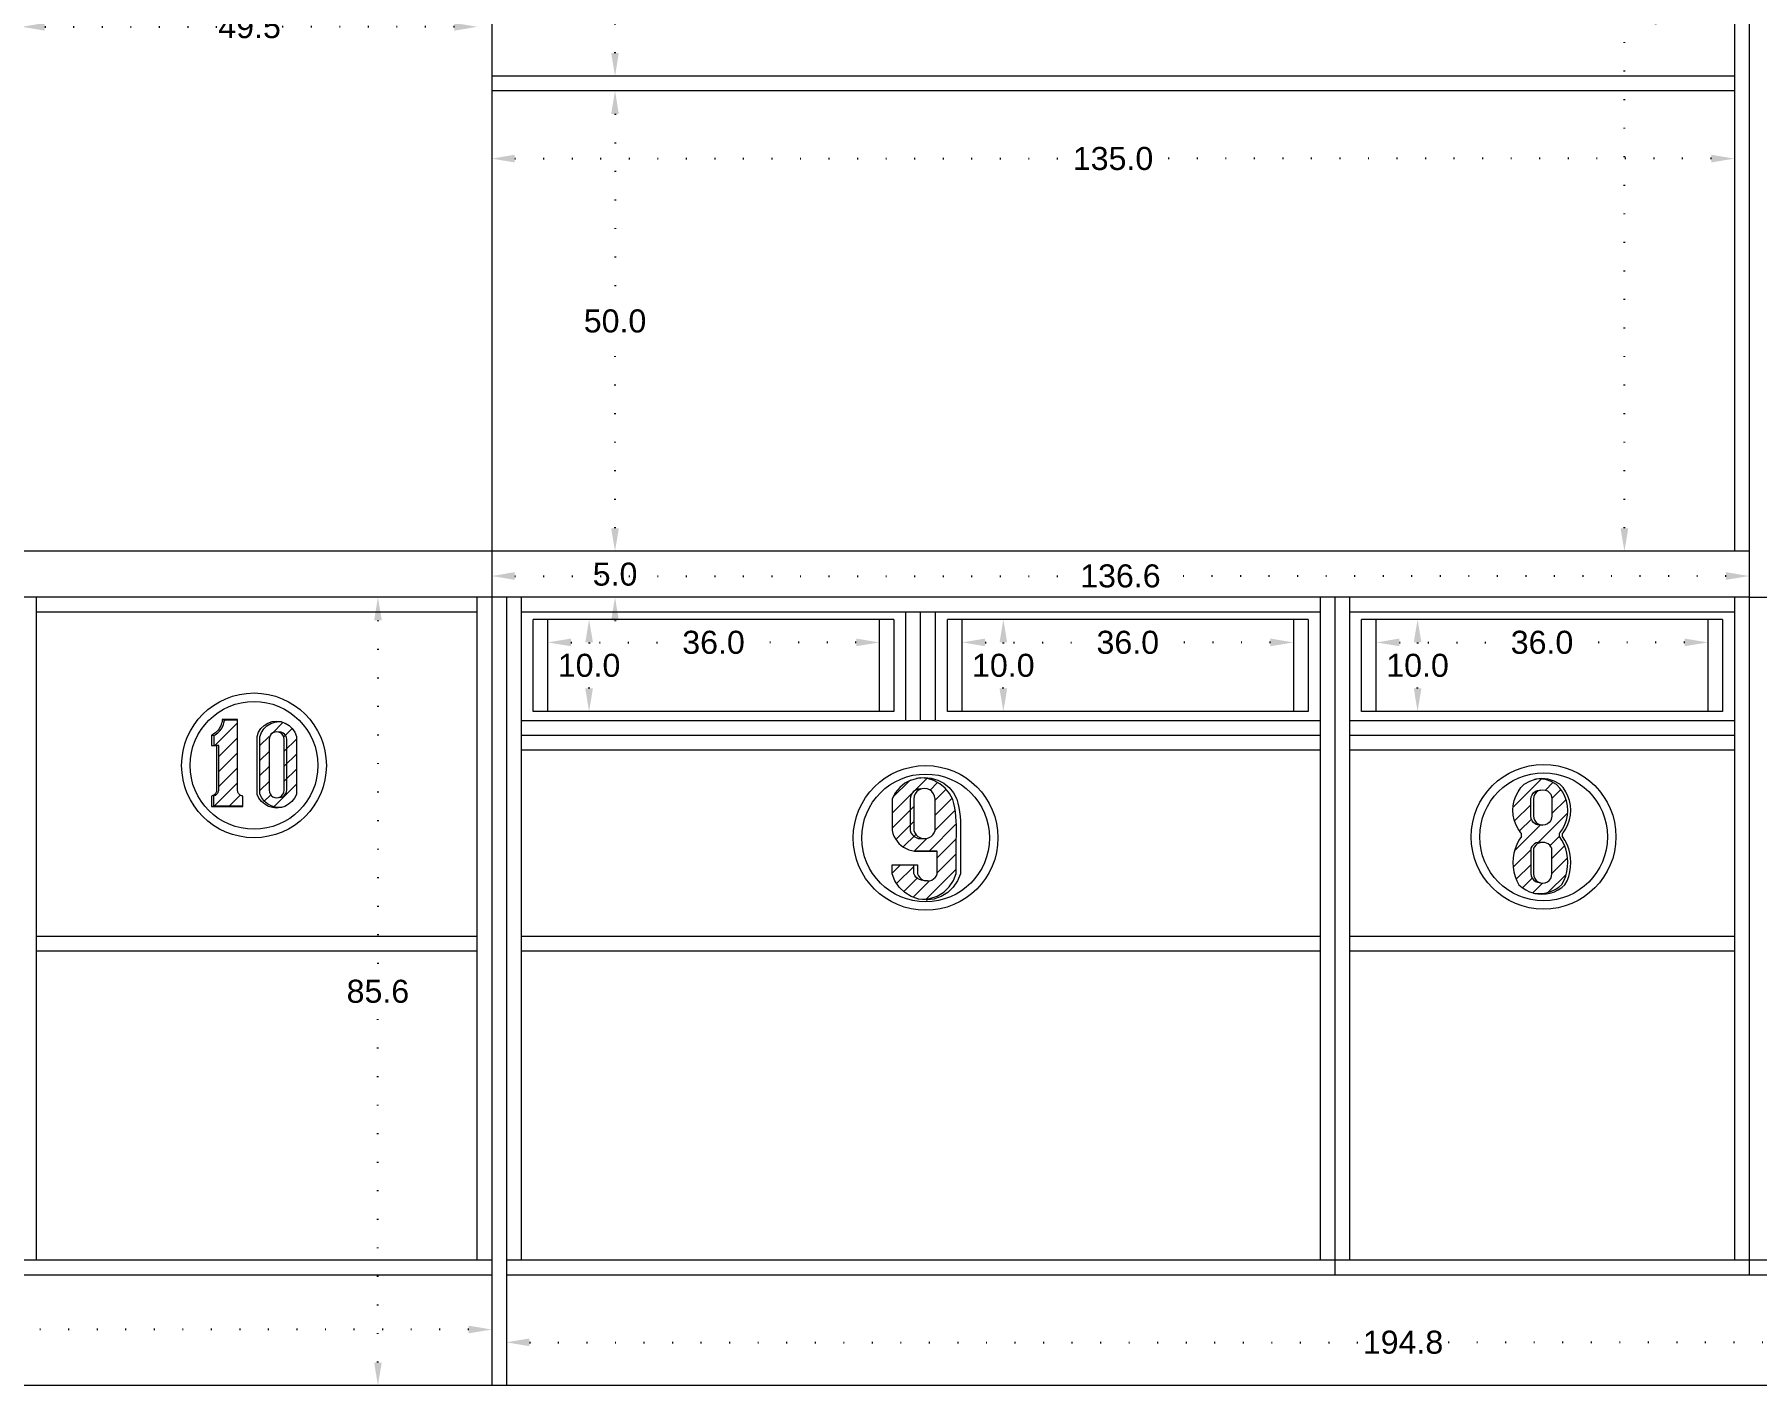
# Model space of a CAD drawing. Header units: inches. Extents: x 104 to 9740, y 936 to 6735.
# Drawn here: x 3562.7 to 3749.7, y 2369.9 to 2516.6 of the extents above; entities that cross this region are included whole.
import ezdxf

# ---------------------------------------------------------------- set-up
doc = ezdxf.new("R2010")
doc.units = ezdxf.units.IN
doc.header["$MEASUREMENT"] = 0
doc.linetypes.add('ACAD_ISO07W100', pattern=[3, 0, -3])
doc.styles.get("Standard").update_dxf_attribs({"font": 'arial.ttf'})
doc.dimstyles.new('Copy of Standard', dxfattribs={"dimtxt": 2.5, "dimasz": 2.5, "dimexe": 0.18, "dimexo": 0.0625, "dimgap": 0.09, "dimtad": 0, "dimtih": 1, "dimtoh": 1, "dimdec": 1, "dimzin": 0, "dimdsep": 46, "dimtxsty": 'Standard', "dimcen": 0.09, "dimse1": 1, "dimse2": 1, "dimadec": 0, "dimazin": 0, "dimtfac": 1, "dimtdec": 1, "dimtix": 1, "dimtofl": 0, "dimtmove": 0, "dimatfit": 3, "dimfxl": 1, "dimtolj": 1, "dimtzin": 0, "dimarcsym": 0})
pattern_1 = [(45, (2999.934, 2983.1166), (-0.8148213, 0.8148213), [])]

# ---------------------------------------------------------------- blocks, each defined once
blk = doc.blocks.new('*D261')
at = {"color": 0, "linetype": 'ACAD_ISO07W100', "lineweight": -2, "transparency": 16777216}
for p, q in [((3735.39, 2574.97), (3735.39, 2520.33)), ((3735.39, 2462.97), (3735.39, 2517.6))]:
    blk.add_line(p, q, dxfattribs=at)
at = {"color": 0, "transparency": 16777216}
for points in [[(3734.97, 2574.97), (3735.81, 2574.97), (3735.39, 2577.47)], [(3734.97, 2462.97), (3735.81, 2462.97), (3735.39, 2460.47)]]:
    blk.add_solid(points, dxfattribs=at)
at = {"layer": 'Defpoints', "color": 0, "transparency": 16777216}
for p in [(3748.94, 2577.47), (3735.39, 2460.47), (3748.94, 2460.47)]:
    blk.add_point(p, dxfattribs=at)
at = {"color": 0, "lineweight": 20, "transparency": 16777216, "insert": (3735.39, 2518.97), "char_height": 2.5, "attachment_point": 5}
blk.add_mtext('\\A1;117.0', dxfattribs=at)
blk = doc.blocks.new('*D262')
at = {"color": 0, "linetype": 'ACAD_ISO07W100', "lineweight": -2, "transparency": 16777216}
for p, q in [((3625.74, 2507.97), (3625.74, 2486.83)), ((3625.74, 2462.97), (3625.74, 2484.1))]:
    blk.add_line(p, q, dxfattribs=at)
at = {"color": 0, "transparency": 16777216}
for points in [[(3625.32, 2507.97), (3626.15, 2507.97), (3625.74, 2510.47)], [(3625.32, 2462.97), (3626.15, 2462.97), (3625.74, 2460.47)]]:
    blk.add_solid(points, dxfattribs=at)
at = {"layer": 'Defpoints', "color": 0, "transparency": 16777216}
for p in [(3612.34, 2510.47), (3612.34, 2460.47), (3625.74, 2460.47)]:
    blk.add_point(p, dxfattribs=at)
at = {"color": 0, "lineweight": 20, "transparency": 16777216, "insert": (3625.74, 2485.47), "char_height": 2.5, "attachment_point": 5}
blk.add_mtext('\\A1;50.0', dxfattribs=at)
blk = doc.blocks.new('*D263')
at = {"color": 0, "linetype": 'ACAD_ISO07W100', "lineweight": -2, "transparency": 16777216}
for p, q in [((3625.74, 2534.57), (3625.74, 2525.93)), ((3625.74, 2514.57), (3625.74, 2523.2))]:
    blk.add_line(p, q, dxfattribs=at)
at = {"color": 0, "transparency": 16777216}
for points in [[(3625.32, 2534.57), (3626.15, 2534.57), (3625.74, 2537.07)], [(3625.32, 2514.57), (3626.15, 2514.57), (3625.74, 2512.07)]]:
    blk.add_solid(points, dxfattribs=at)
at = {"layer": 'Defpoints', "color": 0, "transparency": 16777216}
for p in [(3612.34, 2537.07), (3625.74, 2537.07), (3612.34, 2512.07)]:
    blk.add_point(p, dxfattribs=at)
at = {"color": 0, "lineweight": 20, "transparency": 16777216, "insert": (3625.74, 2524.57), "char_height": 2.5, "attachment_point": 5}
blk.add_mtext('\\A1;25.0', dxfattribs=at)
blk = doc.blocks.new('*D281')
at = {"color": 0, "linetype": 'ACAD_ISO07W100', "lineweight": -2, "transparency": 16777216}
for p, q in [((3563.79, 2517.43), (3582.65, 2517.43)), ((3608.29, 2517.43), (3589.44, 2517.43))]:
    blk.add_line(p, q, dxfattribs=at)
at = {"color": 0, "transparency": 16777216}
for points in [[(3563.79, 2517.84), (3563.79, 2517.01), (3561.29, 2517.43)], [(3608.29, 2517.84), (3608.29, 2517.01), (3610.79, 2517.43)]]:
    blk.add_solid(points, dxfattribs=at)
at = {"layer": 'Defpoints', "color": 0, "transparency": 16777216}
for p in [(3561.29, 2520.47), (3610.79, 2520.47), (3610.79, 2517.43)]:
    blk.add_point(p, dxfattribs=at)
at = {"color": 0, "lineweight": 20, "transparency": 16777216, "insert": (3586.04, 2517.43), "char_height": 2.5, "attachment_point": 5}
blk.add_mtext('\\A1;49.5', dxfattribs=at)
blk = doc.blocks.new('*D287')
at = {"color": 0, "linetype": 'ACAD_ISO07W100', "lineweight": -2, "transparency": 16777216}
for p, q in [((3625.74, 2462.97), (3625.74, 2465.47)), ((3625.74, 2452.97), (3625.74, 2450.47))]:
    blk.add_line(p, q, dxfattribs=at)
at = {"color": 0, "transparency": 16777216}
for points in [[(3625.32, 2462.97), (3626.15, 2462.97), (3625.74, 2460.47)], [(3625.32, 2452.97), (3626.15, 2452.97), (3625.74, 2455.47)]]:
    blk.add_solid(points, dxfattribs=at)
at = {"layer": 'Defpoints', "color": 0, "transparency": 16777216}
for p in [(3612.34, 2460.47), (3612.34, 2455.47), (3625.74, 2455.47)]:
    blk.add_point(p, dxfattribs=at)
at = {"color": 0, "lineweight": 20, "transparency": 16777216, "insert": (3625.74, 2457.97), "char_height": 2.5, "attachment_point": 5}
blk.add_mtext('\\A1;5.0', dxfattribs=at)
blk = doc.blocks.new('*D288')
at = {"color": 0, "linetype": 'ACAD_ISO07W100', "lineweight": -2, "transparency": 16777216}
for p, q in [((3614.84, 2503.11), (3675.66, 2503.11)), ((3744.84, 2503.11), (3684.03, 2503.11))]:
    blk.add_line(p, q, dxfattribs=at)
at = {"color": 0, "transparency": 16777216}
for points in [[(3614.84, 2503.53), (3614.84, 2502.7), (3612.34, 2503.11)], [(3744.84, 2503.53), (3744.84, 2502.7), (3747.34, 2503.11)]]:
    blk.add_solid(points, dxfattribs=at)
at = {"layer": 'Defpoints', "color": 0, "transparency": 16777216}
for p in [(3747.34, 2503.11), (3612.34, 2460.47), (3747.34, 2460.47)]:
    blk.add_point(p, dxfattribs=at)
at = {"color": 0, "lineweight": 20, "transparency": 16777216, "insert": (3679.84, 2503.11), "char_height": 2.5, "attachment_point": 5}
blk.add_mtext('\\A1;135.0', dxfattribs=at)
blk = doc.blocks.new('*D289')
at = {"color": 0, "linetype": 'ACAD_ISO07W100', "lineweight": -2, "transparency": 16777216}
for p, q in [((3614.84, 2457.78), (3676.46, 2457.78)), ((3746.44, 2457.78), (3684.83, 2457.78))]:
    blk.add_line(p, q, dxfattribs=at)
at = {"color": 0, "transparency": 16777216}
for points in [[(3614.84, 2458.2), (3614.84, 2457.37), (3612.34, 2457.78)], [(3746.44, 2458.2), (3746.44, 2457.37), (3748.94, 2457.78)]]:
    blk.add_solid(points, dxfattribs=at)
at = {"layer": 'Defpoints', "color": 0, "transparency": 16777216}
for p in [(3612.34, 2460.47), (3748.94, 2460.47), (3612.34, 2457.78)]:
    blk.add_point(p, dxfattribs=at)
at = {"color": 0, "lineweight": 20, "transparency": 16777216, "insert": (3680.64, 2457.78), "char_height": 2.5, "attachment_point": 5}
blk.add_mtext('\\A1;136.6', dxfattribs=at)
blk = doc.blocks.new('*D325')
at = {"color": 0, "linetype": 'ACAD_ISO07W100', "lineweight": -2, "transparency": 16777216}
for p, q in [((3424.34, 2375.95), (3512.89, 2375.95)), ((3609.84, 2375.95), (3521.29, 2375.95))]:
    blk.add_line(p, q, dxfattribs=at)
at = {"color": 0, "transparency": 16777216}
for points in [[(3424.34, 2376.37), (3424.34, 2375.54), (3421.84, 2375.95)], [(3609.84, 2376.37), (3609.84, 2375.54), (3612.34, 2375.95)]]:
    blk.add_solid(points, dxfattribs=at)
at = {"layer": 'Defpoints', "color": 0, "transparency": 16777216}
for p in [(3421.84, 2375.95), (3421.84, 2369.87), (3612.34, 2369.87)]:
    blk.add_point(p, dxfattribs=at)
at = {"color": 0, "lineweight": 20, "transparency": 16777216, "insert": (3517.09, 2375.95), "char_height": 2.5, "attachment_point": 5}
blk.add_mtext('\\A1;190.5', dxfattribs=at)
blk = doc.blocks.new('*D326')
at = {"color": 0, "linetype": 'ACAD_ISO07W100', "lineweight": -2, "transparency": 16777216}
for p, q in [((3616.44, 2374.56), (3707.15, 2374.56)), ((3806.24, 2374.56), (3715.54, 2374.56))]:
    blk.add_line(p, q, dxfattribs=at)
at = {"color": 0, "transparency": 16777216}
for points in [[(3616.44, 2374.98), (3616.44, 2374.14), (3613.94, 2374.56)], [(3806.24, 2374.98), (3806.24, 2374.14), (3808.74, 2374.56)]]:
    blk.add_solid(points, dxfattribs=at)
at = {"layer": 'Defpoints', "color": 0, "transparency": 16777216}
for p in [(3808.74, 2374.56), (3613.94, 2369.87), (3808.74, 2369.87)]:
    blk.add_point(p, dxfattribs=at)
at = {"color": 0, "lineweight": 20, "transparency": 16777216, "insert": (3711.34, 2374.56), "char_height": 2.5, "attachment_point": 5}
blk.add_mtext('\\A1;194.8', dxfattribs=at)
blk = doc.blocks.new('*D724')
at = {"color": 0, "linetype": 'ACAD_ISO07W100', "lineweight": -2, "transparency": 16777216}
for p, q in [((3665.94, 2450.57), (3678.11, 2450.57)), ((3696.94, 2450.57), (3684.78, 2450.57))]:
    blk.add_line(p, q, dxfattribs=at)
at = {"color": 0, "transparency": 16777216}
for points in [[(3665.94, 2450.99), (3665.94, 2450.16), (3663.44, 2450.57)], [(3696.94, 2450.99), (3696.94, 2450.16), (3699.44, 2450.57)]]:
    blk.add_solid(points, dxfattribs=at)
at = {"layer": 'Defpoints', "color": 0, "transparency": 16777216}
for p in [(3663.44, 2453.07), (3699.44, 2453.07), (3699.44, 2450.57)]:
    blk.add_point(p, dxfattribs=at)
at = {"color": 0, "lineweight": 20, "transparency": 16777216, "insert": (3681.44, 2450.57), "char_height": 2.5, "attachment_point": 5}
blk.add_mtext('\\A1;36.0', dxfattribs=at)
blk = doc.blocks.new('*D725')
at = {"color": 0, "linetype": 'ACAD_ISO07W100', "lineweight": -2, "transparency": 16777216}
for p, q in [((3667.92, 2450.57), (3667.92, 2449.43)), ((3667.92, 2445.57), (3667.92, 2446.7))]:
    blk.add_line(p, q, dxfattribs=at)
at = {"color": 0, "transparency": 16777216}
for points in [[(3667.51, 2450.57), (3668.34, 2450.57), (3667.92, 2453.07)], [(3667.51, 2445.57), (3668.34, 2445.57), (3667.92, 2443.07)]]:
    blk.add_solid(points, dxfattribs=at)
at = {"layer": 'Defpoints', "color": 0, "transparency": 16777216}
for p in [(3663.44, 2453.07), (3667.92, 2453.07), (3663.44, 2443.07)]:
    blk.add_point(p, dxfattribs=at)
at = {"color": 0, "lineweight": 20, "transparency": 16777216, "insert": (3667.92, 2448.07), "char_height": 2.5, "attachment_point": 5}
blk.add_mtext('\\A1;10.0', dxfattribs=at)
blk = doc.blocks.new('*D726')
at = {"color": 0, "linetype": 'ACAD_ISO07W100', "lineweight": -2, "transparency": 16777216}
for p, q in [((3620.94, 2450.57), (3633.11, 2450.57)), ((3651.94, 2450.57), (3639.78, 2450.57))]:
    blk.add_line(p, q, dxfattribs=at)
at = {"color": 0, "transparency": 16777216}
for points in [[(3620.94, 2450.99), (3620.94, 2450.16), (3618.44, 2450.57)], [(3651.94, 2450.99), (3651.94, 2450.16), (3654.44, 2450.57)]]:
    blk.add_solid(points, dxfattribs=at)
at = {"layer": 'Defpoints', "color": 0, "transparency": 16777216}
for p in [(3618.44, 2453.07), (3654.44, 2453.07), (3654.44, 2450.57)]:
    blk.add_point(p, dxfattribs=at)
at = {"color": 0, "lineweight": 20, "transparency": 16777216, "insert": (3636.44, 2450.57), "char_height": 2.5, "attachment_point": 5}
blk.add_mtext('\\A1;36.0', dxfattribs=at)
blk = doc.blocks.new('*D727')
at = {"color": 0, "linetype": 'ACAD_ISO07W100', "lineweight": -2, "transparency": 16777216}
for p, q in [((3622.92, 2450.57), (3622.92, 2449.43)), ((3622.92, 2445.57), (3622.92, 2446.7))]:
    blk.add_line(p, q, dxfattribs=at)
at = {"color": 0, "transparency": 16777216}
for points in [[(3622.51, 2450.57), (3623.34, 2450.57), (3622.92, 2453.07)], [(3622.51, 2445.57), (3623.34, 2445.57), (3622.92, 2443.07)]]:
    blk.add_solid(points, dxfattribs=at)
at = {"layer": 'Defpoints', "color": 0, "transparency": 16777216}
for p in [(3618.44, 2453.07), (3622.92, 2453.07), (3618.44, 2443.07)]:
    blk.add_point(p, dxfattribs=at)
at = {"color": 0, "lineweight": 20, "transparency": 16777216, "insert": (3622.92, 2448.07), "char_height": 2.5, "attachment_point": 5}
blk.add_mtext('\\A1;10.0', dxfattribs=at)
blk = doc.blocks.new('*D728')
at = {"color": 0, "linetype": 'ACAD_ISO07W100', "lineweight": -2, "transparency": 16777216}
for p, q in [((3710.94, 2450.57), (3723.11, 2450.57)), ((3741.94, 2450.57), (3729.78, 2450.57))]:
    blk.add_line(p, q, dxfattribs=at)
at = {"color": 0, "transparency": 16777216}
for points in [[(3710.94, 2450.99), (3710.94, 2450.16), (3708.44, 2450.57)], [(3741.94, 2450.99), (3741.94, 2450.16), (3744.44, 2450.57)]]:
    blk.add_solid(points, dxfattribs=at)
at = {"layer": 'Defpoints', "color": 0, "transparency": 16777216}
for p in [(3708.44, 2453.07), (3744.44, 2453.07), (3744.44, 2450.57)]:
    blk.add_point(p, dxfattribs=at)
at = {"color": 0, "lineweight": 20, "transparency": 16777216, "insert": (3726.44, 2450.57), "char_height": 2.5, "attachment_point": 5}
blk.add_mtext('\\A1;36.0', dxfattribs=at)
blk = doc.blocks.new('*D729')
at = {"color": 0, "linetype": 'ACAD_ISO07W100', "lineweight": -2, "transparency": 16777216}
for p, q in [((3712.92, 2450.57), (3712.92, 2449.43)), ((3712.92, 2445.57), (3712.92, 2446.7))]:
    blk.add_line(p, q, dxfattribs=at)
at = {"color": 0, "transparency": 16777216}
for points in [[(3712.51, 2450.57), (3713.34, 2450.57), (3712.92, 2453.07)], [(3712.51, 2445.57), (3713.34, 2445.57), (3712.92, 2443.07)]]:
    blk.add_solid(points, dxfattribs=at)
at = {"layer": 'Defpoints', "color": 0, "transparency": 16777216}
for p in [(3708.44, 2453.07), (3712.92, 2453.07), (3708.44, 2443.07)]:
    blk.add_point(p, dxfattribs=at)
at = {"color": 0, "lineweight": 20, "transparency": 16777216, "insert": (3712.92, 2448.07), "char_height": 2.5, "attachment_point": 5}
blk.add_mtext('\\A1;10.0', dxfattribs=at)
blk = doc.blocks.new('*D779')
at = {"color": 0, "linetype": 'ACAD_ISO07W100', "lineweight": -2, "transparency": 16777216}
for p, q in [((3599.98, 2452.97), (3599.98, 2414.03)), ((3599.98, 2372.37), (3599.98, 2411.3))]:
    blk.add_line(p, q, dxfattribs=at)
at = {"color": 0, "transparency": 16777216}
for points in [[(3599.57, 2452.97), (3600.4, 2452.97), (3599.98, 2455.47)], [(3599.57, 2372.37), (3600.4, 2372.37), (3599.98, 2369.87)]]:
    blk.add_solid(points, dxfattribs=at)
at = {"layer": 'Defpoints', "color": 0, "transparency": 16777216}
for p in [(3599.98, 2455.47), (3613.94, 2455.47), (3613.94, 2369.87)]:
    blk.add_point(p, dxfattribs=at)
at = {"color": 0, "lineweight": 20, "transparency": 16777216, "insert": (3599.98, 2412.67), "char_height": 2.5, "attachment_point": 5}
blk.add_mtext('\\A1;85.6', dxfattribs=at)

msp = doc.modelspace()

# ---------------------------------------------------------------- hatches: boundary and pattern name
at = {"lineweight": 20}
h = msp.add_hatch(dxfattribs=at)
h.set_pattern_fill('ANSI31', color=256, scale=9.218651)
h.set_pattern_definition(pattern_1)
h.paths.add_polyline_path([(3585.15, 2433.92), (3585.08, 2433.95), (3585.01, 2434), (3584.95, 2434.04), (3584.9, 2434.1), (3584.85, 2434.16), (3584.81, 2434.23), (3584.78, 2434.3), (3584.76, 2434.37), (3584.74, 2434.45), (3584.74, 2434.52), (3584.74, 2442.16), (3583.3, 2442.16), (3583.28, 2441.99), (3583.25, 2441.81), (3583.2, 2441.64), (3583.13, 2441.47), (3583.05, 2441.31), (3582.95, 2441.16), (3582.85, 2441.01), (3582.73, 2440.88), (3582.6, 2440.75), (3582.46, 2440.64), (3582.31, 2440.54), (3582.15, 2440.46), (3582.15, 2439.37), (3582.46, 2439.37), (3582.7, 2439.36), (3582.7, 2434.55), (3582.69, 2434.48), (3582.67, 2434.41), (3582.64, 2434.34), (3582.61, 2434.27), (3582.57, 2434.2), (3582.53, 2434.15), (3582.47, 2434.09), (3582.42, 2434.04), (3582.36, 2434), (3582.29, 2433.97), (3582.22, 2433.94), (3582.15, 2433.92), (3582.15, 2432.82), (3585.29, 2432.82), (3585.29, 2433.88), (3585.22, 2433.9)])
h = msp.add_hatch(dxfattribs=at)
h.set_pattern_fill('ANSI31', color=256, scale=9.218651)
h.set_pattern_definition(pattern_1)
h.paths.add_polyline_path([(3587.16, 2440.33), (3587.16, 2434.1), (3587.36, 2433.69), (3587.64, 2433.33), (3587.99, 2433.03), (3588.39, 2432.81), (3588.82, 2432.68), (3589.27, 2432.63), (3589.52, 2432.66), (3589.88, 2432.77), (3590.28, 2432.99), (3590.63, 2433.29), (3590.91, 2433.65), (3591.12, 2434.07), (3591.12, 2440.36), (3590.95, 2440.81), (3590.68, 2441.22), (3590.34, 2441.56), (3589.92, 2441.81), (3589.52, 2441.95), (3589.27, 2441.98), (3588.8, 2441.92), (3588.34, 2441.77), (3587.93, 2441.52), (3587.59, 2441.18), (3587.33, 2440.78)])
h.paths.add_polyline_path([(3589.8, 2434.13), (3589.1, 2433.6), (3588.24, 2433.96), (3588.16, 2434.53), (3588.16, 2440.45), (3588.86, 2440.98), (3589.18, 2440.85), (3589.55, 2440.81), (3589.8, 2440.2)], flags=16)
h = msp.add_hatch(dxfattribs=at)
h.set_pattern_fill('ANSI31', color=256, scale=9.218651)
h.set_pattern_definition([(45, (3054.7722, 2974.9728), (-0.8148213, 0.8148213), [])])
h.paths.add_polyline_path([(3662.81, 2429.26), (3662.82, 2429.44), (3662.83, 2429.87), (3662.83, 2430.3), (3662.82, 2430.73), (3662.8, 2431.16), (3662.77, 2431.66), (3662.72, 2432.13), (3662.64, 2432.6), (3662.54, 2433.07), (3662.43, 2433.52), (3662.08, 2434.18), (3661.61, 2434.75), (3661.03, 2435.21), (3660.38, 2435.56), (3659.67, 2435.78), (3658.94, 2435.85), (3658.5, 2435.81), (3657.89, 2435.62), (3657.23, 2435.27), (3656.66, 2434.8), (3656.18, 2434.22), (3655.83, 2433.56), (3655.83, 2430.13), (3655.91, 2429.82), (3656.03, 2429.52), (3656.19, 2429.24), (3656.37, 2428.98), (3656.58, 2428.74), (3656.82, 2428.52), (3657.08, 2428.34), (3657.36, 2428.18), (3657.66, 2428.06), (3657.97, 2427.97), (3658.28, 2427.91), (3658.33, 2427.91), (3660.33, 2427.91), (3660.75, 2427.89), (3660.75, 2425.45), (3660.66, 2425.23), (3660.52, 2425.04), (3660.34, 2424.88), (3660.14, 2424.76), (3659.91, 2424.69), (3659.68, 2424.67), (3659.44, 2424.69), (3659.03, 2424.74), (3658.81, 2424.81), (3658.61, 2424.93), (3658.43, 2425.08), (3658.3, 2425.27), (3658.2, 2425.49), (3658.2, 2426.43), (3655.83, 2426.43), (3655.83, 2425.45), (3656.13, 2424.67), (3656.6, 2423.98), (3657.21, 2423.4), (3657.92, 2422.97), (3658.62, 2422.74), (3659.13, 2422.68), (3659.95, 2422.77), (3660.74, 2423.03), (3661.44, 2423.46), (3662.04, 2424.03), (3662.5, 2424.72), (3662.81, 2425.49)])
h.paths.add_polyline_path([(3660.26, 2429.68), (3660.07, 2429.5), (3659.85, 2429.37), (3659.61, 2429.29), (3659.35, 2429.26), (3659.09, 2429.29), (3658.85, 2429.37), (3658.63, 2429.5), (3658.44, 2429.68), (3658.29, 2429.89), (3658.19, 2430.13), (3658.19, 2433.56), (3658.23, 2433.86), (3658.35, 2434.14), (3658.53, 2434.38), (3658.77, 2434.57), (3659.05, 2434.68), (3659.35, 2434.72), (3659.65, 2434.68), (3659.93, 2434.57), (3660.17, 2434.38), (3660.35, 2434.14), (3660.46, 2433.86), (3660.5, 2433.56), (3660.5, 2430.13), (3660.41, 2429.89)], flags=16)
h = msp.add_hatch(dxfattribs=at)
h.set_pattern_fill('ANSI31', color=256, scale=9.218651)
h.set_pattern_definition([(45, (3104.2537, 2975.5488), (-0.8148213, 0.8148213), [])])
h.paths.add_polyline_path([(3728.33, 2429.83), (3728.39, 2429.89), (3728.69, 2430.32), (3728.93, 2430.79), (3729.1, 2431.28), (3729.21, 2431.8), (3729.25, 2432.32), (3729.21, 2432.84), (3729.1, 2433.36), (3728.93, 2433.85), (3728.69, 2434.32), (3728.39, 2434.75), (3728.03, 2435.13), (3727.44, 2435.46), (3726.8, 2435.67), (3726.13, 2435.74), (3725.62, 2435.69), (3725.1, 2435.52), (3724.5, 2435.19), (3724.14, 2434.8), (3723.84, 2434.36), (3723.6, 2433.89), (3723.42, 2433.39), (3723.32, 2432.87), (3723.28, 2432.35), (3723.32, 2431.82), (3723.42, 2431.3), (3723.6, 2430.8), (3723.84, 2430.33), (3724.14, 2429.9), (3724.2, 2429.83), (3724.2, 2429.51), (3723.93, 2429.08), (3723.7, 2428.63), (3723.52, 2428.16), (3723.39, 2427.67), (3723.31, 2427.16), (3723.28, 2426.66), (3723.31, 2426.15), (3723.39, 2425.65), (3723.52, 2425.16), (3723.7, 2424.69), (3723.93, 2424.23), (3724.28, 2423.94), (3724.67, 2423.69), (3725.08, 2423.49), (3725.48, 2423.36), (3725.67, 2423.32), (3726.13, 2423.29), (3726.58, 2423.32), (3727.03, 2423.41), (3727.46, 2423.55), (3727.87, 2423.75), (3728.26, 2423.99), (3728.6, 2424.29), (3728.83, 2424.74), (3729.01, 2425.2), (3729.14, 2425.69), (3729.22, 2426.19), (3729.25, 2426.69), (3729.22, 2427.19), (3729.14, 2427.69), (3729.01, 2428.17), (3728.83, 2428.64), (3728.6, 2429.09), (3728.33, 2429.51)])
h.paths.add_polyline_path([(3726.93, 2428.78), (3727.11, 2428.68), (3727.28, 2428.55), (3727.41, 2428.39), (3727.52, 2428.21), (3727.52, 2425.44), (3727.48, 2425.18), (3727.38, 2424.94), (3727.22, 2424.73), (3727.02, 2424.57), (3726.78, 2424.47), (3726.52, 2424.44), (3726.26, 2424.47), (3725.96, 2424.52), (3725.72, 2424.62), (3725.51, 2424.78), (3725.36, 2424.98), (3725.26, 2425.22), (3725.22, 2425.48), (3725.22, 2428.23), (3725.33, 2428.41), (3725.46, 2428.56), (3725.62, 2428.69), (3725.81, 2428.79), (3726.01, 2428.85), (3726.21, 2428.87), (3726.52, 2428.86), (3726.73, 2428.84)], flags=16)
h.paths.add_polyline_path([(3726.78, 2430.76), (3726.52, 2430.73), (3726.21, 2430.72), (3725.96, 2430.75), (3725.72, 2430.85), (3725.51, 2431.01), (3725.36, 2431.21), (3725.26, 2431.45), (3725.22, 2431.71), (3725.22, 2433.54), (3725.26, 2433.8), (3725.36, 2434.03), (3725.51, 2434.24), (3725.72, 2434.4), (3725.96, 2434.5), (3726.26, 2434.54), (3726.52, 2434.58), (3726.78, 2434.54), (3727.02, 2434.44), (3727.22, 2434.28), (3727.38, 2434.08), (3727.48, 2433.84), (3727.52, 2433.58), (3727.52, 2431.73), (3727.48, 2431.47), (3727.38, 2431.23), (3727.22, 2431.02), (3727.02, 2430.86)], flags=16)

# ---------------------------------------------------------------- linework, layer by layer
for p, q in [((3612.34, 2632.47), (3612.34, 2369.87)), ((3748.94, 2632.47), (3748.94, 2381.87)), ((3747.34, 2577.47), (3747.34, 2460.47)), ((3747.34, 2512.07), (3612.34, 2512.07)), ((3747.34, 2510.47), (3612.34, 2510.47)), ((3748.94, 2460.47), (3421.84, 2460.47)), ((3748.94, 2455.47), (3421.84, 2455.47)), ((3562.89, 2383.47), (3562.89, 2455.47)), ((3610.74, 2455.47), (3610.74, 2383.47)), ((3613.94, 2455.47), (3613.94, 2369.87)), ((3615.54, 2455.47), (3615.54, 2383.47)), ((3702.34, 2455.47), (3702.34, 2383.47)), ((3703.94, 2455.47), (3703.94, 2381.87)), ((3705.54, 2455.47), (3705.54, 2383.47)), ((3747.34, 2455.47), (3747.34, 2383.47)), ((3748.94, 2455.47), (3788.14, 2455.47)), ((3610.74, 2453.87), (3562.89, 2453.87)), ((3702.34, 2453.87), (3615.54, 2453.87)), ((3656.04, 2453.07), (3616.84, 2453.07)), ((3616.84, 2443.07), (3616.84, 2453.07)), ((3618.44, 2443.07), (3618.44, 2453.07)), ((3654.44, 2453.07), (3654.44, 2443.07)), ((3656.04, 2453.07), (3656.04, 2443.07)), ((3657.34, 2442.07), (3657.34, 2453.87)), ((3658.94, 2442.07), (3658.94, 2453.87)), ((3660.54, 2442.07), (3660.54, 2453.87)), ((3701.04, 2453.07), (3661.84, 2453.07)), ((3661.84, 2443.07), (3661.84, 2453.07)), ((3663.44, 2443.07), (3663.44, 2453.07)), ((3699.44, 2453.07), (3699.44, 2443.07)), ((3701.04, 2453.07), (3701.04, 2443.07)), ((3747.34, 2453.87), (3705.54, 2453.87)), ((3746.04, 2453.07), (3706.84, 2453.07)), ((3706.84, 2443.07), (3706.84, 2453.07)), ((3708.44, 2443.07), (3708.44, 2453.07)), ((3744.44, 2453.07), (3744.44, 2443.07)), ((3746.04, 2453.07), (3746.04, 2443.07)), ((3702.34, 2442.07), (3615.54, 2442.07)), ((3656.04, 2443.07), (3616.84, 2443.07)), ((3701.04, 2443.07), (3661.84, 2443.07)), ((3747.34, 2442.07), (3705.54, 2442.07)), ((3746.04, 2443.07), (3706.84, 2443.07)), ((3582.15, 2440.46), (3582.15, 2439.37)), ((3702.34, 2440.47), (3615.54, 2440.47)), ((3747.34, 2440.47), (3705.54, 2440.47)), ((3702.34, 2438.87), (3615.54, 2438.87)), ((3747.34, 2438.87), (3705.54, 2438.87)), ((3582.15, 2432.82), (3585.29, 2432.82)), ((3726.31, 2428.84), (3726.11, 2428.78)), ((3726.52, 2428.86), (3726.31, 2428.84)), ((3562.89, 2418.67), (3610.74, 2418.67)), ((3562.89, 2417.07), (3610.74, 2417.07)), ((3615.54, 2418.67), (3702.34, 2418.67)), ((3615.54, 2417.07), (3702.34, 2417.07)), ((3705.54, 2418.67), (3747.34, 2418.67)), ((3705.54, 2417.07), (3747.34, 2417.07)), ((3612.34, 2383.47), (3561.29, 2383.47)), ((3703.94, 2383.47), (3613.94, 2383.47)), ((3748.94, 2383.47), (3703.94, 2383.47)), ((3788.14, 2383.47), (3748.94, 2383.47)), ((3612.34, 2381.87), (3421.84, 2381.87)), ((3808.74, 2381.87), (3613.94, 2381.87)), ((3808.74, 2369.87), (3405.84, 2369.87))]:
    msp.add_line(p, q, dxfattribs=at)
for points in [[(3581.9, 2432.77), (3585.29, 2432.77), (3585.29, 2432.82), (3585.29, 2433.88), (3585.22, 2433.9), (3585.15, 2433.92), (3585.08, 2433.95), (3585.01, 2434), (3584.95, 2434.04), (3584.9, 2434.1), (3584.85, 2434.16), (3584.81, 2434.23), (3584.78, 2434.3), (3584.76, 2434.37), (3584.74, 2434.45), (3584.74, 2434.52), (3584.74, 2442.16), (3584.74, 2442.21), (3583.07, 2442.21), (3583.05, 2442.03), (3583.01, 2441.85), (3582.96, 2441.68), (3582.9, 2441.51), (3582.81, 2441.35), (3582.72, 2441.19), (3582.61, 2441.05), (3582.49, 2440.91), (3582.36, 2440.78), (3582.22, 2440.67), (3582.06, 2440.57), (3581.9, 2440.49), (3581.9, 2439.37), (3582.15, 2439.37), (3582.46, 2439.37), (3582.46, 2434.52), (3582.45, 2434.45), (3582.43, 2434.37), (3582.41, 2434.3), (3582.37, 2434.24), (3582.33, 2434.17), (3582.29, 2434.11), (3582.24, 2434.06), (3582.18, 2434.01), (3582.11, 2433.97), (3582.05, 2433.93), (3581.98, 2433.9), (3581.9, 2433.88), (3581.9, 2432.77), (3582.15, 2432.82), (3582.15, 2433.92), (3582.22, 2433.94), (3582.29, 2433.97), (3582.36, 2434), (3582.42, 2434.04), (3582.47, 2434.09), (3582.53, 2434.15), (3582.57, 2434.2), (3582.61, 2434.27), (3582.64, 2434.34), (3582.67, 2434.41), (3582.69, 2434.48), (3582.7, 2434.55), (3582.7, 2439.36), (3582.46, 2439.37)], [(3581.9, 2440.49), (3582.15, 2440.46), (3582.31, 2440.54), (3582.46, 2440.64), (3582.6, 2440.75), (3582.73, 2440.88), (3582.85, 2441.01), (3582.95, 2441.16), (3583.05, 2441.31), (3583.13, 2441.47), (3583.2, 2441.64), (3583.25, 2441.81), (3583.28, 2441.99), (3583.3, 2442.16)], [(3583.07, 2442.21), (3583.3, 2442.16), (3584.74, 2442.16)], [(3589.52, 2432.66), (3589.27, 2432.63), (3588.82, 2432.68), (3588.39, 2432.81), (3587.99, 2433.03), (3587.64, 2433.33), (3587.36, 2433.69), (3587.16, 2434.1), (3587.16, 2440.33), (3587.33, 2440.78), (3587.59, 2441.18), (3587.93, 2441.52), (3588.34, 2441.77), (3588.8, 2441.92), (3589.27, 2441.98), (3589.52, 2441.95)], [(3589.27, 2433.74), (3589.48, 2433.77), (3589.68, 2433.85), (3589.85, 2433.98), (3589.98, 2434.15), (3590.06, 2434.35), (3590.09, 2434.56), (3590.09, 2440.03), (3590.06, 2440.24), (3589.98, 2440.43), (3589.85, 2440.6), (3589.68, 2440.73), (3589.48, 2440.81), (3589.27, 2440.84), (3588.98, 2440.87), (3588.77, 2440.84), (3588.57, 2440.76), (3588.4, 2440.63), (3588.27, 2440.46), (3588.19, 2440.26), (3588.16, 2440.05), (3588.16, 2434.53)], [(3588.16, 2434.53), (3588.19, 2434.32), (3588.27, 2434.12), (3588.4, 2433.95), (3588.57, 2433.82), (3588.77, 2433.74), (3588.98, 2433.71), (3589.19, 2433.74), (3589.39, 2433.82), (3589.56, 2433.95), (3589.69, 2434.12), (3589.77, 2434.32), (3589.8, 2434.53), (3589.8, 2440.05), (3589.77, 2440.26), (3589.69, 2440.46), (3589.56, 2440.63), (3589.39, 2440.76), (3589.19, 2440.84), (3588.98, 2440.87)], [(3657.89, 2435.62), (3658.5, 2435.81), (3658.61, 2435.84), (3659.35, 2435.91), (3660.09, 2435.84), (3660.81, 2435.62), (3661.46, 2435.27), (3662.04, 2434.8), (3662.52, 2434.22), (3662.87, 2433.56), (3662.99, 2433.1), (3663.09, 2432.63), (3663.16, 2432.16), (3663.22, 2431.68), (3663.25, 2431.18), (3663.27, 2430.74), (3663.28, 2430.31), (3663.28, 2429.87), (3663.27, 2429.44), (3663.26, 2429.26), (3663.26, 2425.45), (3662.95, 2424.67), (3662.48, 2423.98), (3661.88, 2423.4), (3661.16, 2422.97), (3660.37, 2422.7), (3659.68, 2422.63)], [(3658.62, 2422.74), (3659.13, 2422.68), (3659.95, 2422.77), (3660.74, 2423.03), (3661.44, 2423.46), (3662.04, 2424.03), (3662.5, 2424.72), (3662.81, 2425.49), (3662.81, 2429.26), (3662.82, 2429.44), (3662.83, 2429.87), (3662.83, 2430.3), (3662.82, 2430.73), (3662.8, 2431.16), (3662.77, 2431.66), (3662.72, 2432.13), (3662.64, 2432.6), (3662.54, 2433.07), (3662.43, 2433.52), (3662.08, 2434.18), (3661.61, 2434.75), (3661.03, 2435.21), (3660.38, 2435.56), (3659.67, 2435.78), (3658.94, 2435.85), (3658.5, 2435.81)], [(3724.2, 2429.51), (3724.2, 2429.83), (3724.14, 2429.9), (3723.84, 2430.33), (3723.6, 2430.8), (3723.42, 2431.3), (3723.32, 2431.82), (3723.28, 2432.35), (3723.32, 2432.87), (3723.42, 2433.39), (3723.6, 2433.89), (3723.84, 2434.36), (3724.14, 2434.8), (3724.5, 2435.19), (3725.1, 2435.52), (3725.62, 2435.69), (3725.75, 2435.73)], [(3725.48, 2423.36), (3725.67, 2423.32), (3726.13, 2423.29), (3726.58, 2423.32), (3727.03, 2423.41), (3727.46, 2423.55), (3727.87, 2423.75), (3728.26, 2423.99), (3728.6, 2424.29), (3728.83, 2424.74), (3729.01, 2425.2), (3729.14, 2425.69), (3729.22, 2426.19), (3729.25, 2426.69), (3729.22, 2427.19), (3729.14, 2427.69), (3729.01, 2428.17), (3728.83, 2428.64), (3728.6, 2429.09), (3728.33, 2429.51), (3728.33, 2429.83), (3728.39, 2429.89), (3728.69, 2430.32), (3728.93, 2430.79), (3729.1, 2431.28), (3729.21, 2431.8), (3729.25, 2432.32), (3729.21, 2432.84), (3729.1, 2433.36), (3728.93, 2433.85), (3728.69, 2434.32), (3728.39, 2434.75), (3728.03, 2435.13), (3727.44, 2435.46), (3726.8, 2435.67), (3726.13, 2435.74), (3725.62, 2435.69)], [(3728.65, 2429.51), (3728.65, 2429.83), (3728.72, 2429.9), (3729.02, 2430.33), (3729.26, 2430.8), (3729.44, 2431.3), (3729.54, 2431.82), (3729.58, 2432.35), (3729.54, 2432.87), (3729.44, 2433.39), (3729.26, 2433.89), (3729.02, 2434.36), (3728.72, 2434.8), (3728.36, 2435.19), (3727.76, 2435.52), (3727.11, 2435.73), (3726.43, 2435.8), (3725.75, 2435.73)], [(3657.89, 2435.62), (3657.23, 2435.27), (3656.66, 2434.8), (3656.18, 2434.22), (3655.83, 2433.56), (3655.83, 2430.13), (3655.91, 2429.82), (3656.03, 2429.52), (3656.19, 2429.24), (3656.37, 2428.98), (3656.58, 2428.74), (3656.82, 2428.52), (3657.08, 2428.34), (3657.36, 2428.18), (3657.66, 2428.06), (3657.97, 2427.97), (3658.28, 2427.91), (3658.33, 2427.91), (3658.6, 2427.89), (3660.75, 2427.89)], [(3658.94, 2434.67), (3658.64, 2434.63), (3658.37, 2434.52), (3658.13, 2434.33), (3657.95, 2434.1), (3657.83, 2433.82), (3657.79, 2433.52), (3657.79, 2430.13), (3657.89, 2429.89), (3658.04, 2429.68), (3658.22, 2429.5), (3658.44, 2429.37), (3658.68, 2429.29), (3658.94, 2429.26), (3659.35, 2429.26), (3659.61, 2429.29), (3659.85, 2429.37), (3660.07, 2429.5), (3660.26, 2429.68), (3660.41, 2429.89), (3660.5, 2430.13), (3660.5, 2433.56)], [(3660.5, 2433.56), (3660.46, 2433.86), (3660.35, 2434.14), (3660.17, 2434.38), (3659.93, 2434.57), (3659.65, 2434.68), (3659.35, 2434.72), (3659.05, 2434.68), (3658.77, 2434.57), (3658.53, 2434.38), (3658.35, 2434.14), (3658.23, 2433.86), (3658.19, 2433.56), (3658.19, 2430.13), (3658.29, 2429.89), (3658.44, 2429.68), (3658.63, 2429.5), (3658.85, 2429.37), (3659.09, 2429.29), (3659.35, 2429.26)], [(3726.26, 2434.54), (3726.02, 2434.44), (3725.81, 2434.28), (3725.65, 2434.08), (3725.55, 2433.84), (3725.52, 2433.58), (3725.52, 2431.73), (3725.55, 2431.47), (3725.65, 2431.23), (3725.81, 2431.02), (3726.02, 2430.86), (3726.26, 2430.76), (3726.52, 2430.73)], [(3724.2, 2429.51), (3723.93, 2429.08), (3723.7, 2428.63), (3723.52, 2428.16), (3723.39, 2427.67), (3723.31, 2427.16), (3723.28, 2426.66), (3723.31, 2426.15), (3723.39, 2425.65), (3723.52, 2425.16), (3723.7, 2424.69), (3723.93, 2424.23), (3724.28, 2423.94), (3724.67, 2423.69), (3725.08, 2423.49), (3725.48, 2423.36), (3725.52, 2423.35)], [(3725.52, 2423.35), (3725.97, 2423.26), (3726.43, 2423.23), (3726.89, 2423.26), (3727.34, 2423.35), (3727.78, 2423.49), (3728.19, 2423.69), (3728.58, 2423.94), (3728.93, 2424.23), (3729.16, 2424.69), (3729.34, 2425.16), (3729.47, 2425.65), (3729.55, 2426.15), (3729.58, 2426.66), (3729.55, 2427.16), (3729.47, 2427.67), (3729.34, 2428.16), (3729.16, 2428.63), (3728.93, 2429.08), (3728.65, 2429.51)], [(3726.11, 2428.78), (3725.92, 2428.68), (3725.76, 2428.55), (3725.62, 2428.39), (3725.52, 2428.21), (3725.52, 2425.44), (3725.55, 2425.18), (3725.65, 2424.94), (3725.81, 2424.73), (3726.02, 2424.57), (3726.26, 2424.47)], [(3659.54, 2422.61), (3658.71, 2422.7), (3658.62, 2422.74), (3657.92, 2422.97), (3657.21, 2423.4), (3656.6, 2423.98), (3656.13, 2424.67), (3655.83, 2425.45), (3655.83, 2426.43), (3658.2, 2426.43), (3658.6, 2426.43), (3658.6, 2425.45), (3658.7, 2425.23), (3658.84, 2425.04), (3659.01, 2424.88), (3659.22, 2424.76), (3659.44, 2424.69)], [(3659.68, 2424.67), (3659.44, 2424.69), (3659.03, 2424.74), (3658.81, 2424.81), (3658.61, 2424.93), (3658.43, 2425.08), (3658.3, 2425.27), (3658.2, 2425.49), (3658.2, 2426.43)], [(3659.68, 2424.67), (3659.91, 2424.69), (3660.14, 2424.76), (3660.34, 2424.88), (3660.52, 2425.04), (3660.66, 2425.23), (3660.75, 2425.45), (3660.75, 2427.89), (3660.33, 2427.91), (3658.33, 2427.91)]]:
    msp.add_lwpolyline(points, dxfattribs=at)
for points in [[(3590.63, 2433.29), (3590.28, 2432.99), (3589.88, 2432.77), (3589.52, 2432.66), (3589.44, 2432.63), (3588.98, 2432.58), (3588.52, 2432.63), (3588.08, 2432.77), (3587.68, 2432.99), (3587.33, 2433.29), (3587.05, 2433.65), (3586.85, 2434.07), (3586.85, 2440.36), (3587.02, 2440.81), (3587.28, 2441.22), (3587.63, 2441.56), (3588.04, 2441.81), (3588.5, 2441.97), (3588.98, 2442.02), (3589.46, 2441.97), (3589.52, 2441.95), (3589.92, 2441.81), (3590.34, 2441.56), (3590.68, 2441.22), (3590.95, 2440.81), (3591.12, 2440.36), (3591.12, 2434.07), (3590.91, 2433.65)], [(3725.96, 2430.75), (3725.72, 2430.85), (3725.51, 2431.01), (3725.36, 2431.21), (3725.26, 2431.45), (3725.22, 2431.71), (3725.22, 2433.54), (3725.26, 2433.8), (3725.36, 2434.03), (3725.51, 2434.24), (3725.72, 2434.4), (3725.96, 2434.5), (3726.26, 2434.54), (3726.52, 2434.58), (3726.78, 2434.54), (3727.02, 2434.44), (3727.22, 2434.28), (3727.38, 2434.08), (3727.48, 2433.84), (3727.52, 2433.58), (3727.52, 2431.73), (3727.48, 2431.47), (3727.38, 2431.23), (3727.22, 2431.02), (3727.02, 2430.86), (3726.78, 2430.76), (3726.52, 2430.73), (3726.21, 2430.72)], [(3727.22, 2424.73), (3727.38, 2424.94), (3727.48, 2425.18), (3727.52, 2425.44), (3727.52, 2428.21), (3727.41, 2428.39), (3727.28, 2428.55), (3727.11, 2428.68), (3726.93, 2428.78), (3726.73, 2428.84), (3726.52, 2428.86), (3726.21, 2428.87), (3726.01, 2428.85), (3725.81, 2428.79), (3725.62, 2428.69), (3725.46, 2428.56), (3725.33, 2428.41), (3725.22, 2428.23), (3725.22, 2425.48), (3725.26, 2425.22), (3725.36, 2424.98), (3725.51, 2424.78), (3725.72, 2424.62), (3725.96, 2424.52), (3726.26, 2424.47), (3726.52, 2424.44), (3726.78, 2424.47), (3727.02, 2424.57)], [(3659.68, 2422.61), (3659.68, 2422.63), (3659.54, 2422.61)]]:
    msp.add_lwpolyline(points, close=True, dxfattribs=at)
for centre, radius in [((3586.52, 2437.22), 7.86), ((3586.52, 2437.22), 6.94), ((3659.48, 2429.34), 7.86), ((3659.48, 2429.34), 6.94), ((3726.61, 2429.46), 7.86), ((3726.61, 2429.46), 6.94)]:
    msp.add_circle(centre, radius, dxfattribs=at)

# ---------------------------------------------------------------- dimensions: what is measured, and where the dimension line sits
for base, p1, p2, angle, picture, middle in [((3735.39, 2460.47), (3748.94, 2577.47), (3748.94, 2460.47), 90, '*D261', (3735.39, 2518.97)), ((3625.74, 2537.07), (3612.34, 2512.07), (3612.34, 2537.07), 90, '*D263', (3625.74, 2524.57)), ((3625.74, 2460.47), (3612.34, 2510.47), (3612.34, 2460.47), 90, '*D262', (3625.74, 2485.47)), ((3625.74, 2455.47), (3612.34, 2460.47), (3612.34, 2455.47), 90, '*D287', (3625.74, 2457.97)), ((3599.98, 2455.47), (3613.94, 2369.87), (3613.94, 2455.47), 270, '*D779', (3599.98, 2412.67)), ((3622.92, 2453.07), (3618.44, 2443.07), (3618.44, 2453.07), 270, '*D727', (3622.92, 2448.07)), ((3667.92, 2453.07), (3663.44, 2443.07), (3663.44, 2453.07), 270, '*D725', (3667.92, 2448.07)), ((3712.92, 2453.07), (3708.44, 2443.07), (3708.44, 2453.07), 270, '*D729', (3712.92, 2448.07))]:
    dim = msp.add_linear_dim(base=base, p1=p1, p2=p2, angle=angle, dimstyle='Copy of Standard', dxfattribs=at)
    dim.commit()
    dim.dimension.update_dxf_attribs({"geometry": picture, "text_midpoint": middle})
for base, p1, p2, picture, middle in [((3610.79, 2517.43), (3561.29, 2520.47), (3610.79, 2520.47), '*D281', (3586.04, 2517.43)), ((3612.34, 2457.78), (3748.94, 2460.47), (3612.34, 2460.47), '*D289', (3680.64, 2457.78)), ((3654.44, 2450.57), (3618.44, 2453.07), (3654.44, 2453.07), '*D726', (3636.44, 2450.57)), ((3699.44, 2450.57), (3663.44, 2453.07), (3699.44, 2453.07), '*D724', (3681.44, 2450.57)), ((3744.44, 2450.57), (3708.44, 2453.07), (3744.44, 2453.07), '*D728', (3726.44, 2450.57)), ((3421.84, 2375.95), (3612.34, 2369.87), (3421.84, 2369.87), '*D325', (3517.09, 2375.95)), ((3808.74, 2374.56), (3613.94, 2369.87), (3808.74, 2369.87), '*D326', (3711.34, 2374.56))]:
    dim = msp.add_linear_dim(base=base, p1=p1, p2=p2, dimstyle='Copy of Standard', dxfattribs=at)
    dim.commit()
    dim.dimension.update_dxf_attribs({"geometry": picture, "text_midpoint": middle})
dim = msp.add_linear_dim(base=(3747.34, 2503.11), p1=(3612.34, 2460.47), p2=(3747.34, 2460.47), dimstyle='Copy of Standard', dxfattribs=at)
dim.commit()
dim.dimension.update_dxf_attribs({"geometry": '*D288', "text_midpoint": (3679.84, 2503.11), "dimtype": 160})

doc.saveas('drawing.dxf')
